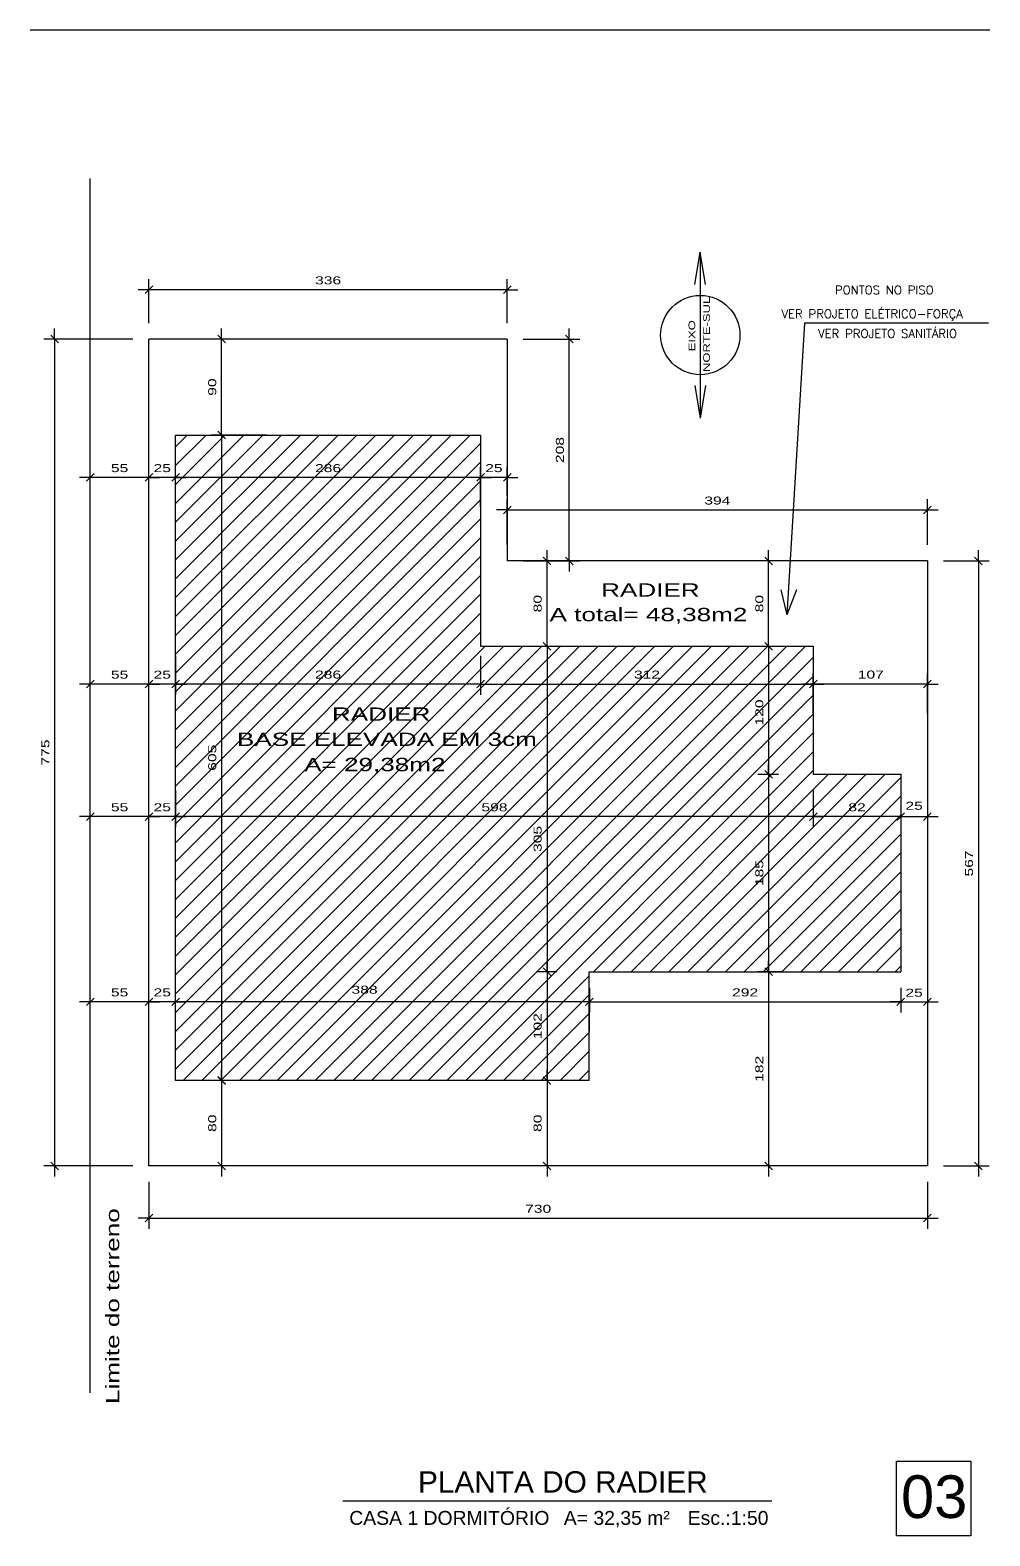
# Model space of a CAD drawing. Header units: millimetres. Extents: x 379 to 8329, y 269 to 4802.
# Drawn here: x 2608 to 3508, y 3391 to 4802 of the extents above; entities that cross this region are included whole.
import ezdxf

# ---------------------------------------------------------------- set-up
doc = ezdxf.new("R2010")
doc.units = ezdxf.units.MM
doc.header["$LTSCALE"] = 20
doc.header["$MEASUREMENT"] = 0
for name, color, linetype in [('1', 7, 'Continuous'), ('3', 1, 'Continuous'), ('Cotas', 7, 'Continuous'), ('Texto', 2, 'Continuous')]:
    doc.layers.add(name, color=color, linetype=linetype)
doc.styles.add('REGUA100', font='arial.ttf', dxfattribs={"width": 1.4})
doc.styles.add('ROMANS', font='romans.shx')
doc.styles.add('Textos Gd.', font='arial.ttf', dxfattribs={"height": 0.15})
doc.dimstyles.new('ISO-25', dxfattribs={"dimscale": 5, "dimtxt": 1.5, "dimasz": 0.01, "dimexe": 2, "dimexo": 3, "dimgap": 0.98, "dimtad": 1, "dimrnd": 0.5, "dimtxsty": 'REGUA100', "dimblk1": 'COTATR', "dimblk2": 'COTATR', "dimsah": 1, "dimcen": 4, "dimdle": 4, "dimclrd": 1, "dimclre": 1, "dimclrt": 2, "dimaunit": 1, "dimadec": 0, "dimazin": 0, "dimtfac": 1, "dimtofl": 0, "dimtmove": 2, "dimatfit": 3, "dimldrblk": 'COTATR', "dimfxl": 1, "dimarcsym": 0})

# ---------------------------------------------------------------- blocks, each defined once
blk = doc.blocks.new('COTATR')
at = {"color": 6}
blk.add_line((-71, -71), (71, 71), dxfattribs=at)
at = {"color": 0, "linetype": 'ByBlock'}
blk.add_line((0, 0), (200, 0), dxfattribs=at)
blk = doc.blocks.new('*D169')
at = {"layer": '1', "color": 1, "lineweight": -2, "transparency": 16777216}
for p, q in [((2829.5, 4512.9), (2777.6, 4512.9)), ((2787.6, 4423), (2787.6, 4512.9)), ((2829.5, 4422.9), (2777.6, 4422.9))]:
    blk.add_line(p, q, dxfattribs=at)
at = {"layer": 'DEFPOINTS', "color": 0, "transparency": 16777216}
for p in [(2787.6, 4512.9), (2844.5, 4512.9), (2844.5, 4422.9)]:
    blk.add_point(p, dxfattribs=at)
at = {"layer": '1', "color": 1, "lineweight": -2, "transparency": 16777216, "xscale": 0.05, "yscale": 0.05, "zscale": 0.05}
for p, rotation in [((2787.6, 4512.9), 90), ((2787.6, 4422.9), 270)]:
    blk.add_blockref('COTATR', p, dxfattribs=dict(at, rotation=rotation))
at = {"layer": '1', "color": 2, "transparency": 16777216, "insert": (2778.8, 4467.9), "char_height": 7.5, "attachment_point": 5, "rotation": 90, "style": 'REGUA100'}
blk.add_mtext('90', dxfattribs=at)
blk = doc.blocks.new('*D180')
at = {"layer": '1', "color": 1, "lineweight": -2, "transparency": 16777216}
for p, q in [((2829.5, 4422.9), (2777.6, 4422.9)), ((2787.6, 4422.9), (2787.6, 3818.2)), ((2829.5, 3818.1), (2777.6, 3818.1))]:
    blk.add_line(p, q, dxfattribs=at)
at = {"layer": 'DEFPOINTS', "color": 0, "transparency": 16777216}
for p in [(2844.5, 4422.9), (2787.6, 3818.1), (2844.5, 3818.1)]:
    blk.add_point(p, dxfattribs=at)
at = {"layer": '1', "color": 1, "lineweight": -2, "transparency": 16777216, "xscale": 0.05, "yscale": 0.05, "zscale": 0.05}
for p, rotation in [((2787.6, 4422.9), 90), ((2787.6, 3818.1), 270)]:
    blk.add_blockref('COTATR', p, dxfattribs=dict(at, rotation=rotation))
at = {"layer": '1', "color": 2, "transparency": 16777216, "insert": (2778.8, 4120.5), "char_height": 7.5, "attachment_point": 5, "rotation": 90, "style": 'REGUA100'}
blk.add_mtext('605', dxfattribs=at)
blk = doc.blocks.new('*D168')
at = {"layer": '1', "color": 1, "lineweight": -2, "transparency": 16777216}
for p, q in [((2829.5, 3817.9), (2777.6, 3817.9)), ((2787.6, 3817.9), (2787.6, 3738)), ((2829.5, 3737.9), (2777.6, 3737.9))]:
    blk.add_line(p, q, dxfattribs=at)
at = {"layer": 'DEFPOINTS', "color": 0, "transparency": 16777216}
for p in [(2844.5, 3817.9), (2787.6, 3737.9), (2844.5, 3737.9)]:
    blk.add_point(p, dxfattribs=at)
at = {"layer": '1', "color": 1, "lineweight": -2, "transparency": 16777216, "xscale": 0.05, "yscale": 0.05, "zscale": 0.05}
for p, rotation in [((2787.6, 3817.9), 90), ((2787.6, 3737.9), 270)]:
    blk.add_blockref('COTATR', p, dxfattribs=dict(at, rotation=rotation))
at = {"layer": '1', "color": 2, "transparency": 16777216, "insert": (2778.8, 3777.9), "char_height": 7.5, "attachment_point": 5, "rotation": 90, "style": 'REGUA100'}
blk.add_mtext('80', dxfattribs=at)
blk = doc.blocks.new('*D167')
at = {"layer": '1', "color": 1, "lineweight": -2, "transparency": 16777216}
for p, q in [((3309.6, 4304.9), (3290.5, 4304.9)), ((3300.5, 4225), (3300.5, 4304.9)), ((3309.6, 4224.9), (3290.5, 4224.9))]:
    blk.add_line(p, q, dxfattribs=at)
at = {"layer": 'DEFPOINTS', "color": 0, "transparency": 16777216}
for p in [(3300.5, 4304.9), (3324.6, 4304.9), (3324.6, 4224.9)]:
    blk.add_point(p, dxfattribs=at)
at = {"layer": '1', "color": 1, "lineweight": -2, "transparency": 16777216, "xscale": 0.05, "yscale": 0.05, "zscale": 0.05}
for p, rotation in [((3300.5, 4304.9), 90), ((3300.5, 4224.9), 270)]:
    blk.add_blockref('COTATR', p, dxfattribs=dict(at, rotation=rotation))
at = {"layer": '1', "color": 2, "transparency": 16777216, "insert": (3291.8, 4264.9), "char_height": 7.5, "attachment_point": 5, "rotation": 90, "style": 'REGUA100'}
blk.add_mtext('80', dxfattribs=at)
blk = doc.blocks.new('*D179')
at = {"layer": '1', "color": 1, "lineweight": -2, "transparency": 16777216}
for p, q in [((3309.6, 4224.9), (3290.5, 4224.9)), ((3300.5, 4224.9), (3300.5, 4105)), ((3309.6, 4104.9), (3290.5, 4104.9))]:
    blk.add_line(p, q, dxfattribs=at)
at = {"layer": 'DEFPOINTS', "color": 0, "transparency": 16777216}
for p in [(3324.6, 4224.9), (3300.5, 4104.9), (3324.6, 4104.9)]:
    blk.add_point(p, dxfattribs=at)
at = {"layer": '1', "color": 1, "lineweight": -2, "transparency": 16777216, "xscale": 0.05, "yscale": 0.05, "zscale": 0.05}
for p, rotation in [((3300.5, 4224.9), 90), ((3300.5, 4104.9), 270)]:
    blk.add_blockref('COTATR', p, dxfattribs=dict(at, rotation=rotation))
at = {"layer": '1', "color": 2, "transparency": 16777216, "insert": (3291.8, 4162.9), "char_height": 7.5, "attachment_point": 5, "rotation": 90, "style": 'REGUA100'}
blk.add_mtext('120', dxfattribs=at)
blk = doc.blocks.new('*D178')
at = {"layer": '1', "color": 1, "lineweight": -2, "transparency": 16777216}
for p, q in [((3309.6, 4104.9), (3290.5, 4104.9)), ((3300.5, 4104.9), (3300.5, 3920)), ((3309.6, 3919.9), (3290.5, 3919.9))]:
    blk.add_line(p, q, dxfattribs=at)
at = {"layer": 'DEFPOINTS', "color": 0, "transparency": 16777216}
for p in [(3324.6, 4104.9), (3300.5, 3919.9), (3324.6, 3919.9)]:
    blk.add_point(p, dxfattribs=at)
at = {"layer": '1', "color": 1, "lineweight": -2, "transparency": 16777216, "xscale": 0.05, "yscale": 0.05, "zscale": 0.05}
for p, rotation in [((3300.5, 4104.9), 90), ((3300.5, 3919.9), 270)]:
    blk.add_blockref('COTATR', p, dxfattribs=dict(at, rotation=rotation))
at = {"layer": '1', "color": 2, "transparency": 16777216, "insert": (3291.8, 4012.4), "char_height": 7.5, "attachment_point": 5, "rotation": 90, "style": 'REGUA100'}
blk.add_mtext('185', dxfattribs=at)
blk = doc.blocks.new('*D166')
at = {"layer": '1', "color": 1, "lineweight": -2, "transparency": 16777216}
for p, q in [((3312.5, 3919.9), (3290.5, 3919.9)), ((3300.5, 3919.9), (3300.5, 3738)), ((3312.5, 3737.9), (3290.5, 3737.9))]:
    blk.add_line(p, q, dxfattribs=at)
at = {"layer": 'DEFPOINTS', "color": 0, "transparency": 16777216}
for p in [(3327.5, 3919.9), (3300.5, 3737.9), (3327.5, 3737.9)]:
    blk.add_point(p, dxfattribs=at)
at = {"layer": '1', "color": 1, "lineweight": -2, "transparency": 16777216, "xscale": 0.05, "yscale": 0.05, "zscale": 0.05}
for p, rotation in [((3300.5, 3919.9), 90), ((3300.5, 3737.9), 270)]:
    blk.add_blockref('COTATR', p, dxfattribs=dict(at, rotation=rotation))
at = {"layer": '1', "color": 2, "transparency": 16777216, "insert": (3291.8, 3828.9), "char_height": 7.5, "attachment_point": 5, "rotation": 90, "style": 'REGUA100'}
blk.add_mtext('182', dxfattribs=at)
blk = doc.blocks.new('*D165')
at = {"layer": '1', "color": 1, "lineweight": -2, "transparency": 16777216}
for p, q in [((2719.4, 4048.4), (2719.4, 4075.3)), ((2744.3, 4065.3), (2719.4, 4065.3)), ((2744.4, 4048.4), (2744.4, 4075.3))]:
    blk.add_line(p, q, dxfattribs=at)
at = {"layer": 'DEFPOINTS', "color": 0, "transparency": 16777216}
for p in [(2719.4, 4065.3), (2719.4, 4033.4), (2744.4, 4033.4)]:
    blk.add_point(p, dxfattribs=at)
at = {"layer": '1', "color": 1, "lineweight": -2, "transparency": 16777216, "xscale": 0.05, "yscale": 0.05, "zscale": 0.05, "rotation": 180}
blk.add_blockref('COTATR', (2719.4, 4065.3), dxfattribs=at)
at = {"layer": '1', "color": 1, "lineweight": -2, "transparency": 16777216, "xscale": 0.05, "yscale": 0.05, "zscale": 0.05}
blk.add_blockref('COTATR', (2744.4, 4065.3), dxfattribs=at)
at = {"layer": '1', "color": 2, "transparency": 16777216, "insert": (2731.9, 4074), "char_height": 7.5, "attachment_point": 5, "style": 'REGUA100'}
blk.add_mtext('25', dxfattribs=at)
blk = doc.blocks.new('*D164')
at = {"layer": '1', "color": 1, "lineweight": -2, "transparency": 16777216}
for p, q in [((2664.4, 4063.4), (2664.4, 4075.3)), ((2719.3, 4065.3), (2664.4, 4065.3)), ((2719.4, 4063.4), (2719.4, 4075.3))]:
    blk.add_line(p, q, dxfattribs=at)
at = {"layer": 'DEFPOINTS', "color": 0, "transparency": 16777216}
for p in [(2664.4, 4065.3), (2664.4, 4048.4), (2719.4, 4048.4)]:
    blk.add_point(p, dxfattribs=at)
at = {"layer": '1', "color": 1, "lineweight": -2, "transparency": 16777216, "xscale": 0.05, "yscale": 0.05, "zscale": 0.05, "rotation": 180}
blk.add_blockref('COTATR', (2664.4, 4065.3), dxfattribs=at)
at = {"layer": '1', "color": 1, "lineweight": -2, "transparency": 16777216, "xscale": 0.05, "yscale": 0.05, "zscale": 0.05}
blk.add_blockref('COTATR', (2719.4, 4065.3), dxfattribs=at)
at = {"layer": '1', "color": 2, "transparency": 16777216, "insert": (2691.9, 4074), "char_height": 7.5, "attachment_point": 5, "style": 'REGUA100'}
blk.add_mtext('55', dxfattribs=at)
blk = doc.blocks.new('*D163')
at = {"layer": '1', "color": 1, "lineweight": -2, "transparency": 16777216}
for p, q in [((2719.4, 3722.9), (2719.4, 3679)), ((3449.4, 3722.9), (3449.4, 3679)), ((2719.4, 3689), (3449.3, 3689))]:
    blk.add_line(p, q, dxfattribs=at)
at = {"layer": 'DEFPOINTS', "color": 0, "transparency": 16777216}
for p in [(2719.4, 3737.9), (3449.4, 3737.9), (3449.4, 3689)]:
    blk.add_point(p, dxfattribs=at)
at = {"layer": '1', "color": 1, "lineweight": -2, "transparency": 16777216, "xscale": 0.05, "yscale": 0.05, "zscale": 0.05, "rotation": 180}
blk.add_blockref('COTATR', (2719.4, 3689), dxfattribs=at)
at = {"layer": '1', "color": 1, "lineweight": -2, "transparency": 16777216, "xscale": 0.05, "yscale": 0.05, "zscale": 0.05}
blk.add_blockref('COTATR', (3449.4, 3689), dxfattribs=at)
at = {"layer": '1', "color": 2, "transparency": 16777216, "insert": (3084.4, 3697.7), "char_height": 7.5, "attachment_point": 5, "style": 'REGUA100'}
blk.add_mtext('730', dxfattribs=at)
blk = doc.blocks.new('*D162')
at = {"layer": '1', "color": 1, "lineweight": -2, "transparency": 16777216}
for p, q in [((3464.4, 4304.9), (3507.2, 4304.9)), ((3497.2, 4304.9), (3497.2, 3738)), ((3464.4, 3737.9), (3507.2, 3737.9))]:
    blk.add_line(p, q, dxfattribs=at)
at = {"layer": 'DEFPOINTS', "color": 0, "transparency": 16777216}
for p in [(3449.4, 4304.9), (3449.4, 3737.9), (3497.2, 3737.9)]:
    blk.add_point(p, dxfattribs=at)
at = {"layer": '1', "color": 1, "lineweight": -2, "transparency": 16777216, "xscale": 0.05, "yscale": 0.05, "zscale": 0.05}
for p, rotation in [((3497.2, 4304.9), 90), ((3497.2, 3737.9), 270)]:
    blk.add_blockref('COTATR', p, dxfattribs=dict(at, rotation=rotation))
at = {"layer": '1', "color": 2, "transparency": 16777216, "insert": (3488.4, 4021.4), "char_height": 7.5, "attachment_point": 5, "rotation": 90, "style": 'REGUA100'}
blk.add_mtext('567', dxfattribs=at)
blk = doc.blocks.new('*D161')
at = {"layer": '1', "color": 1, "lineweight": -2, "transparency": 16777216}
for p, q in [((3055.4, 4319.9), (3055.4, 4362.8)), ((3449.4, 4319.9), (3449.4, 4362.8)), ((3055.4, 4352.8), (3449.3, 4352.8))]:
    blk.add_line(p, q, dxfattribs=at)
at = {"layer": 'DEFPOINTS', "color": 0, "transparency": 16777216}
for p in [(3449.4, 4352.8), (3055.4, 4304.9), (3449.4, 4304.9)]:
    blk.add_point(p, dxfattribs=at)
at = {"layer": '1', "color": 1, "lineweight": -2, "transparency": 16777216, "xscale": 0.05, "yscale": 0.05, "zscale": 0.05, "rotation": 180}
blk.add_blockref('COTATR', (3055.4, 4352.8), dxfattribs=at)
at = {"layer": '1', "color": 1, "lineweight": -2, "transparency": 16777216, "xscale": 0.05, "yscale": 0.05, "zscale": 0.05}
blk.add_blockref('COTATR', (3449.4, 4352.8), dxfattribs=at)
at = {"layer": '1', "color": 2, "transparency": 16777216, "insert": (3252.4, 4361.5), "char_height": 7.5, "attachment_point": 5, "style": 'REGUA100'}
blk.add_mtext('394', dxfattribs=at)
blk = doc.blocks.new('*D160')
at = {"layer": '1', "color": 1, "lineweight": -2, "transparency": 16777216}
for p, q in [((3070.4, 4512.9), (3123.6, 4512.9)), ((3113.6, 4305), (3113.6, 4512.9)), ((3070.4, 4304.9), (3123.6, 4304.9))]:
    blk.add_line(p, q, dxfattribs=at)
at = {"layer": 'DEFPOINTS', "color": 0, "transparency": 16777216}
for p in [(3055.4, 4512.9), (3113.6, 4512.9), (3055.4, 4304.9)]:
    blk.add_point(p, dxfattribs=at)
at = {"layer": '1', "color": 1, "lineweight": -2, "transparency": 16777216, "xscale": 0.05, "yscale": 0.05, "zscale": 0.05}
for p, rotation in [((3113.6, 4512.9), 90), ((3113.6, 4304.9), 270)]:
    blk.add_blockref('COTATR', p, dxfattribs=dict(at, rotation=rotation))
at = {"layer": '1', "color": 2, "transparency": 16777216, "insert": (3104.8, 4408.9), "char_height": 7.5, "attachment_point": 5, "rotation": 90, "style": 'REGUA100'}
blk.add_mtext('208', dxfattribs=at)
blk = doc.blocks.new('*D159')
at = {"layer": '1', "color": 1, "lineweight": -2, "transparency": 16777216}
for p, q in [((2719.4, 4527.9), (2719.4, 4569.2)), ((3055.3, 4559.2), (2719.4, 4559.2)), ((3055.4, 4527.9), (3055.4, 4569.2))]:
    blk.add_line(p, q, dxfattribs=at)
at = {"layer": 'DEFPOINTS', "color": 0, "transparency": 16777216}
for p in [(2719.4, 4559.2), (2719.4, 4512.9), (3055.4, 4512.9)]:
    blk.add_point(p, dxfattribs=at)
at = {"layer": '1', "color": 1, "lineweight": -2, "transparency": 16777216, "xscale": 0.05, "yscale": 0.05, "zscale": 0.05, "rotation": 180}
blk.add_blockref('COTATR', (2719.4, 4559.2), dxfattribs=at)
at = {"layer": '1', "color": 1, "lineweight": -2, "transparency": 16777216, "xscale": 0.05, "yscale": 0.05, "zscale": 0.05}
blk.add_blockref('COTATR', (3055.4, 4559.2), dxfattribs=at)
at = {"layer": '1', "color": 2, "transparency": 16777216, "insert": (2887.4, 4567.9), "char_height": 7.5, "attachment_point": 5, "style": 'REGUA100'}
blk.add_mtext('336', dxfattribs=at)
blk = doc.blocks.new('*D158')
at = {"layer": '1', "color": 1, "lineweight": -2, "transparency": 16777216}
for p, q in [((2704.4, 4512.9), (2621, 4512.9)), ((2631, 4512.9), (2631, 3738)), ((2704.4, 3737.9), (2621, 3737.9))]:
    blk.add_line(p, q, dxfattribs=at)
at = {"layer": 'DEFPOINTS', "color": 0, "transparency": 16777216}
for p in [(2719.4, 4512.9), (2631, 3737.9), (2719.4, 3737.9)]:
    blk.add_point(p, dxfattribs=at)
at = {"layer": '1', "color": 1, "lineweight": -2, "transparency": 16777216, "xscale": 0.05, "yscale": 0.05, "zscale": 0.05}
for p, rotation in [((2631, 4512.9), 90), ((2631, 3737.9), 270)]:
    blk.add_blockref('COTATR', p, dxfattribs=dict(at, rotation=rotation))
at = {"layer": '1', "color": 2, "transparency": 16777216, "insert": (2622.3, 4125.4), "char_height": 7.5, "attachment_point": 5, "rotation": 90, "style": 'REGUA100'}
blk.add_mtext('775', dxfattribs=at)
blk = doc.blocks.new('*D157')
at = {"layer": '1', "color": 1, "lineweight": -2, "transparency": 16777216}
for p, q in [((2664.4, 4381.3), (2664.4, 4393.2)), ((2719.4, 4381.3), (2719.4, 4393.2)), ((2719.3, 4383.2), (2664.4, 4383.2))]:
    blk.add_line(p, q, dxfattribs=at)
at = {"layer": 'DEFPOINTS', "color": 0, "transparency": 16777216}
for p in [(2664.4, 4383.2), (2664.4, 4366.3), (2719.4, 4366.3)]:
    blk.add_point(p, dxfattribs=at)
at = {"layer": '1', "color": 1, "lineweight": -2, "transparency": 16777216, "xscale": 0.05, "yscale": 0.05, "zscale": 0.05, "rotation": 180}
blk.add_blockref('COTATR', (2664.4, 4383.2), dxfattribs=at)
at = {"layer": '1', "color": 1, "lineweight": -2, "transparency": 16777216, "xscale": 0.05, "yscale": 0.05, "zscale": 0.05}
blk.add_blockref('COTATR', (2719.4, 4383.2), dxfattribs=at)
at = {"layer": '1', "color": 2, "transparency": 16777216, "insert": (2691.9, 4391.9), "char_height": 7.5, "attachment_point": 5, "style": 'REGUA100'}
blk.add_mtext('55', dxfattribs=at)
blk = doc.blocks.new('*D156')
at = {"layer": '1', "color": 1, "lineweight": -2, "transparency": 16777216}
for p, q in [((2719.4, 4366.3), (2719.4, 4393.2)), ((2744.4, 4366.3), (2744.4, 4393.2)), ((2744.3, 4383.2), (2719.4, 4383.2))]:
    blk.add_line(p, q, dxfattribs=at)
at = {"layer": 'DEFPOINTS', "color": 0, "transparency": 16777216}
for p in [(2719.4, 4383.2), (2719.4, 4351.3), (2744.4, 4351.3)]:
    blk.add_point(p, dxfattribs=at)
at = {"layer": '1', "color": 1, "lineweight": -2, "transparency": 16777216, "xscale": 0.05, "yscale": 0.05, "zscale": 0.05, "rotation": 180}
blk.add_blockref('COTATR', (2719.4, 4383.2), dxfattribs=at)
at = {"layer": '1', "color": 1, "lineweight": -2, "transparency": 16777216, "xscale": 0.05, "yscale": 0.05, "zscale": 0.05}
blk.add_blockref('COTATR', (2744.4, 4383.2), dxfattribs=at)
at = {"layer": '1', "color": 2, "transparency": 16777216, "insert": (2731.9, 4391.9), "char_height": 7.5, "attachment_point": 5, "style": 'REGUA100'}
blk.add_mtext('25', dxfattribs=at)
blk = doc.blocks.new('*D177')
at = {"layer": '1', "color": 1, "lineweight": -2, "transparency": 16777216}
for p, q in [((2744.4, 4355.7), (2744.4, 4393.2)), ((3030.4, 4355.7), (3030.4, 4393.2)), ((3030.3, 4383.2), (2744.4, 4383.2))]:
    blk.add_line(p, q, dxfattribs=at)
at = {"layer": 'DEFPOINTS', "color": 0, "transparency": 16777216}
for p in [(2744.4, 4383.2), (2744.4, 4340.7), (3030.4, 4340.7)]:
    blk.add_point(p, dxfattribs=at)
at = {"layer": '1', "color": 1, "lineweight": -2, "transparency": 16777216, "xscale": 0.05, "yscale": 0.05, "zscale": 0.05}
for p, rotation in [((2744.4, 4383.2), 179.9999999999993), ((3030.4, 4383.2), 359.9999999999993)]:
    blk.add_blockref('COTATR', p, dxfattribs=dict(at, rotation=rotation))
at = {"layer": '1', "color": 2, "transparency": 16777216, "insert": (2887.4, 4391.9), "char_height": 7.5, "attachment_point": 5, "style": 'REGUA100'}
blk.add_mtext('286', dxfattribs=at)
blk = doc.blocks.new('*D155')
at = {"layer": '1', "color": 1, "lineweight": -2, "transparency": 16777216}
for p, q in [((3030.4, 4366.3), (3030.4, 4393.2)), ((3055.4, 4366.3), (3055.4, 4393.2)), ((3055.3, 4383.2), (3030.4, 4383.2))]:
    blk.add_line(p, q, dxfattribs=at)
at = {"layer": 'DEFPOINTS', "color": 0, "transparency": 16777216}
for p in [(3030.4, 4383.2), (3030.4, 4351.3), (3055.4, 4351.3)]:
    blk.add_point(p, dxfattribs=at)
at = {"layer": '1', "color": 1, "lineweight": -2, "transparency": 16777216, "xscale": 0.05, "yscale": 0.05, "zscale": 0.05, "rotation": 180}
blk.add_blockref('COTATR', (3030.4, 4383.2), dxfattribs=at)
at = {"layer": '1', "color": 1, "lineweight": -2, "transparency": 16777216, "xscale": 0.05, "yscale": 0.05, "zscale": 0.05}
blk.add_blockref('COTATR', (3055.4, 4383.2), dxfattribs=at)
at = {"layer": '1', "color": 2, "transparency": 16777216, "insert": (3042.9, 4391.9), "char_height": 7.5, "attachment_point": 5, "style": 'REGUA100'}
blk.add_mtext('25', dxfattribs=at)
blk = doc.blocks.new('*D176')
at = {"layer": '1', "color": 1, "lineweight": -2, "transparency": 16777216}
for p, q in [((3101.8, 3919.9), (3082.7, 3919.9)), ((3092.7, 3919.9), (3092.7, 3818)), ((3101.8, 3817.9), (3082.7, 3817.9))]:
    blk.add_line(p, q, dxfattribs=at)
at = {"layer": 'DEFPOINTS', "color": 0, "transparency": 16777216}
for p in [(3116.8, 3919.9), (3092.7, 3817.9), (3116.8, 3817.9)]:
    blk.add_point(p, dxfattribs=at)
at = {"layer": '1', "color": 1, "lineweight": -2, "transparency": 16777216, "xscale": 0.05, "yscale": 0.05, "zscale": 0.05}
for p, rotation in [((3092.7, 3919.9), 90), ((3092.7, 3817.9), 270)]:
    blk.add_blockref('COTATR', p, dxfattribs=dict(at, rotation=rotation))
at = {"layer": '1', "color": 2, "transparency": 16777216, "insert": (3083.9, 3868.9), "char_height": 7.5, "attachment_point": 5, "rotation": 90, "style": 'REGUA100'}
blk.add_mtext('102', dxfattribs=at)
blk = doc.blocks.new('*D175')
at = {"layer": '1', "color": 1, "lineweight": -2, "transparency": 16777216}
for p, q in [((3101.8, 4224.9), (3082.7, 4224.9)), ((3092.7, 4224.9), (3092.7, 3920)), ((3101.8, 3919.9), (3082.7, 3919.9))]:
    blk.add_line(p, q, dxfattribs=at)
at = {"layer": 'DEFPOINTS', "color": 0, "transparency": 16777216}
for p in [(3116.8, 4224.9), (3092.7, 3919.9), (3116.8, 3919.9)]:
    blk.add_point(p, dxfattribs=at)
at = {"layer": '1', "color": 1, "lineweight": -2, "transparency": 16777216, "xscale": 0.05, "yscale": 0.05, "zscale": 0.05}
for p, rotation in [((3092.7, 4224.9), 90), ((3092.7, 3919.9), 270)]:
    blk.add_blockref('COTATR', p, dxfattribs=dict(at, rotation=rotation))
at = {"layer": '1', "color": 2, "transparency": 16777216, "insert": (3083.9, 4044.4), "char_height": 7.5, "attachment_point": 5, "rotation": 90, "style": 'REGUA100'}
blk.add_mtext('305', dxfattribs=at)
blk = doc.blocks.new('*D154')
at = {"layer": '1', "color": 1, "lineweight": -2, "transparency": 16777216}
for p, q in [((3101.8, 4304.9), (3082.7, 4304.9)), ((3092.7, 4225), (3092.7, 4304.9)), ((3101.8, 4224.9), (3082.7, 4224.9))]:
    blk.add_line(p, q, dxfattribs=at)
at = {"layer": 'DEFPOINTS', "color": 0, "transparency": 16777216}
for p in [(3092.7, 4304.9), (3116.8, 4304.9), (3116.8, 4224.9)]:
    blk.add_point(p, dxfattribs=at)
at = {"layer": '1', "color": 1, "lineweight": -2, "transparency": 16777216, "xscale": 0.05, "yscale": 0.05, "zscale": 0.05}
for p, rotation in [((3092.7, 4304.9), 90), ((3092.7, 4224.9), 270)]:
    blk.add_blockref('COTATR', p, dxfattribs=dict(at, rotation=rotation))
at = {"layer": '1', "color": 2, "transparency": 16777216, "insert": (3083.9, 4264.9), "char_height": 7.5, "attachment_point": 5, "rotation": 90, "style": 'REGUA100'}
blk.add_mtext('80', dxfattribs=at)
blk = doc.blocks.new('*D153')
at = {"layer": '1', "color": 1, "lineweight": -2, "transparency": 16777216}
for p, q in [((3104.6, 3817.9), (3082.7, 3817.9)), ((3092.7, 3817.9), (3092.7, 3738)), ((3104.6, 3737.9), (3082.7, 3737.9))]:
    blk.add_line(p, q, dxfattribs=at)
at = {"layer": 'DEFPOINTS', "color": 0, "transparency": 16777216}
for p in [(3119.6, 3817.9), (3092.7, 3737.9), (3119.6, 3737.9)]:
    blk.add_point(p, dxfattribs=at)
at = {"layer": '1', "color": 1, "lineweight": -2, "transparency": 16777216, "xscale": 0.05, "yscale": 0.05, "zscale": 0.05}
for p, rotation in [((3092.7, 3817.9), 90), ((3092.7, 3737.9), 270)]:
    blk.add_blockref('COTATR', p, dxfattribs=dict(at, rotation=rotation))
at = {"layer": '1', "color": 2, "transparency": 16777216, "insert": (3083.9, 3777.9), "char_height": 7.5, "attachment_point": 5, "rotation": 90, "style": 'REGUA100'}
blk.add_mtext('80', dxfattribs=at)
blk = doc.blocks.new('*D152')
at = {"layer": '1', "color": 1, "lineweight": -2, "transparency": 16777216}
for p, q in [((3342.4, 4162.2), (3342.4, 4199.6)), ((3449.4, 4162.2), (3449.4, 4199.6)), ((3449.3, 4189.6), (3342.4, 4189.6))]:
    blk.add_line(p, q, dxfattribs=at)
at = {"layer": 'DEFPOINTS', "color": 0, "transparency": 16777216}
for p in [(3342.4, 4189.6), (3342.4, 4147.2), (3449.4, 4147.2)]:
    blk.add_point(p, dxfattribs=at)
at = {"layer": '1', "color": 1, "lineweight": -2, "transparency": 16777216, "xscale": 0.05, "yscale": 0.05, "zscale": 0.05}
for p, rotation in [((3342.4, 4189.6), 179.9999999999937), ((3449.4, 4189.6), 359.9999999999937)]:
    blk.add_blockref('COTATR', p, dxfattribs=dict(at, rotation=rotation))
at = {"layer": '1', "color": 2, "transparency": 16777216, "insert": (3396.3, 4198.4), "char_height": 7.5, "attachment_point": 5, "style": 'REGUA100'}
blk.add_mtext('107', dxfattribs=at)
blk = doc.blocks.new('*D151')
at = {"layer": '1', "color": 1, "lineweight": -2, "transparency": 16777216}
for p, q in [((2664.4, 4187.8), (2664.4, 4199.6)), ((2719.4, 4187.8), (2719.4, 4199.6)), ((2719.3, 4189.6), (2664.4, 4189.6))]:
    blk.add_line(p, q, dxfattribs=at)
at = {"layer": 'DEFPOINTS', "color": 0, "transparency": 16777216}
for p in [(2664.4, 4189.6), (2664.4, 4172.8), (2719.4, 4172.8)]:
    blk.add_point(p, dxfattribs=at)
at = {"layer": '1', "color": 1, "lineweight": -2, "transparency": 16777216, "xscale": 0.05, "yscale": 0.05, "zscale": 0.05, "rotation": 180}
blk.add_blockref('COTATR', (2664.4, 4189.6), dxfattribs=at)
at = {"layer": '1', "color": 1, "lineweight": -2, "transparency": 16777216, "xscale": 0.05, "yscale": 0.05, "zscale": 0.05}
blk.add_blockref('COTATR', (2719.4, 4189.6), dxfattribs=at)
at = {"layer": '1', "color": 2, "transparency": 16777216, "insert": (2691.9, 4198.3), "char_height": 7.5, "attachment_point": 5, "style": 'REGUA100'}
blk.add_mtext('55', dxfattribs=at)
blk = doc.blocks.new('*D150')
at = {"layer": '1', "color": 1, "lineweight": -2, "transparency": 16777216}
for p, q in [((2719.4, 4172.8), (2719.4, 4199.6)), ((2744.4, 4172.8), (2744.4, 4199.6)), ((2744.3, 4189.6), (2719.4, 4189.6))]:
    blk.add_line(p, q, dxfattribs=at)
at = {"layer": 'DEFPOINTS', "color": 0, "transparency": 16777216}
for p in [(2719.4, 4189.6), (2719.4, 4157.8), (2744.4, 4157.8)]:
    blk.add_point(p, dxfattribs=at)
at = {"layer": '1', "color": 1, "lineweight": -2, "transparency": 16777216, "xscale": 0.05, "yscale": 0.05, "zscale": 0.05, "rotation": 180}
blk.add_blockref('COTATR', (2719.4, 4189.6), dxfattribs=at)
at = {"layer": '1', "color": 1, "lineweight": -2, "transparency": 16777216, "xscale": 0.05, "yscale": 0.05, "zscale": 0.05}
blk.add_blockref('COTATR', (2744.4, 4189.6), dxfattribs=at)
at = {"layer": '1', "color": 2, "transparency": 16777216, "insert": (2731.9, 4198.3), "char_height": 7.5, "attachment_point": 5, "style": 'REGUA100'}
blk.add_mtext('25', dxfattribs=at)
blk = doc.blocks.new('*D149')
at = {"layer": '1', "color": 1, "lineweight": -2, "transparency": 16777216}
for p, q in [((2664.4, 3889.9), (2664.4, 3901.7)), ((2719.4, 3889.9), (2719.4, 3901.7)), ((2719.3, 3891.7), (2664.4, 3891.7))]:
    blk.add_line(p, q, dxfattribs=at)
at = {"layer": 'DEFPOINTS', "color": 0, "transparency": 16777216}
for p in [(2664.4, 3891.7), (2664.4, 3874.9), (2719.4, 3874.9)]:
    blk.add_point(p, dxfattribs=at)
at = {"layer": '1', "color": 1, "lineweight": -2, "transparency": 16777216, "xscale": 0.05, "yscale": 0.05, "zscale": 0.05, "rotation": 180}
blk.add_blockref('COTATR', (2664.4, 3891.7), dxfattribs=at)
at = {"layer": '1', "color": 1, "lineweight": -2, "transparency": 16777216, "xscale": 0.05, "yscale": 0.05, "zscale": 0.05}
blk.add_blockref('COTATR', (2719.4, 3891.7), dxfattribs=at)
at = {"layer": '1', "color": 2, "transparency": 16777216, "insert": (2691.9, 3900.5), "char_height": 7.5, "attachment_point": 5, "style": 'REGUA100'}
blk.add_mtext('55', dxfattribs=at)
blk = doc.blocks.new('*D148')
at = {"layer": '1', "color": 1, "lineweight": -2, "transparency": 16777216}
for p, q in [((2719.4, 3874.9), (2719.4, 3901.7)), ((2744.4, 3874.9), (2744.4, 3901.7)), ((2744.3, 3891.7), (2719.4, 3891.7))]:
    blk.add_line(p, q, dxfattribs=at)
at = {"layer": 'DEFPOINTS', "color": 0, "transparency": 16777216}
for p in [(2719.4, 3891.7), (2719.4, 3859.9), (2744.4, 3859.9)]:
    blk.add_point(p, dxfattribs=at)
at = {"layer": '1', "color": 1, "lineweight": -2, "transparency": 16777216, "xscale": 0.05, "yscale": 0.05, "zscale": 0.05, "rotation": 180}
blk.add_blockref('COTATR', (2719.4, 3891.7), dxfattribs=at)
at = {"layer": '1', "color": 1, "lineweight": -2, "transparency": 16777216, "xscale": 0.05, "yscale": 0.05, "zscale": 0.05}
blk.add_blockref('COTATR', (2744.4, 3891.7), dxfattribs=at)
at = {"layer": '1', "color": 2, "transparency": 16777216, "insert": (2731.9, 3900.5), "char_height": 7.5, "attachment_point": 5, "style": 'REGUA100'}
blk.add_mtext('25', dxfattribs=at)
blk = doc.blocks.new('*D174')
at = {"layer": '1', "color": 1, "lineweight": -2, "transparency": 16777216}
for p, q in [((2744.4, 3864.3), (2744.4, 3901.7)), ((3132.4, 3864.3), (3132.4, 3901.7)), ((3132.3, 3891.7), (2744.4, 3891.7))]:
    blk.add_line(p, q, dxfattribs=at)
at = {"layer": 'DEFPOINTS', "color": 0, "transparency": 16777216}
for p in [(2744.4, 3891.7), (2744.4, 3849.3), (3132.4, 3849.3)]:
    blk.add_point(p, dxfattribs=at)
at = {"layer": '1', "color": 1, "lineweight": -2, "transparency": 16777216, "xscale": 0.05, "yscale": 0.05, "zscale": 0.05, "rotation": 180}
blk.add_blockref('COTATR', (2744.4, 3891.7), dxfattribs=at)
at = {"layer": '1', "color": 1, "lineweight": -2, "transparency": 16777216, "xscale": 0.05, "yscale": 0.05, "zscale": 0.05}
blk.add_blockref('COTATR', (3132.4, 3891.7), dxfattribs=at)
at = {"layer": '1', "color": 2, "transparency": 16777216, "insert": (2921.6, 3903), "char_height": 7.5, "attachment_point": 5, "style": 'REGUA100'}
blk.add_mtext('388', dxfattribs=at)
blk = doc.blocks.new('*D147')
at = {"layer": '1', "color": 1, "lineweight": -2, "transparency": 16777216}
for p, q in [((3132.4, 3904.9), (3132.4, 3881.7)), ((3424.4, 3904.9), (3424.4, 3881.7)), ((3132.4, 3891.7), (3424.3, 3891.7))]:
    blk.add_line(p, q, dxfattribs=at)
at = {"layer": 'DEFPOINTS', "color": 0, "transparency": 16777216}
for p in [(3132.4, 3919.9), (3424.4, 3919.9), (3424.4, 3891.7)]:
    blk.add_point(p, dxfattribs=at)
at = {"layer": '1', "color": 1, "lineweight": -2, "transparency": 16777216, "xscale": 0.05, "yscale": 0.05, "zscale": 0.05, "rotation": 180}
blk.add_blockref('COTATR', (3132.4, 3891.7), dxfattribs=at)
at = {"layer": '1', "color": 1, "lineweight": -2, "transparency": 16777216, "xscale": 0.05, "yscale": 0.05, "zscale": 0.05}
blk.add_blockref('COTATR', (3424.4, 3891.7), dxfattribs=at)
at = {"layer": '1', "color": 2, "transparency": 16777216, "insert": (3278.4, 3900.5), "char_height": 7.5, "attachment_point": 5, "style": 'REGUA100'}
blk.add_mtext('292', dxfattribs=at)
blk = doc.blocks.new('*D146')
at = {"layer": '1', "color": 1, "lineweight": -2, "transparency": 16777216}
for p, q in [((3424.4, 3904.9), (3424.4, 3881.7)), ((3449.4, 3904.9), (3449.4, 3881.7)), ((3424.4, 3891.7), (3449.3, 3891.7))]:
    blk.add_line(p, q, dxfattribs=at)
at = {"layer": 'DEFPOINTS', "color": 0, "transparency": 16777216}
for p in [(3424.4, 3919.9), (3449.4, 3919.9), (3449.4, 3891.7)]:
    blk.add_point(p, dxfattribs=at)
at = {"layer": '1', "color": 1, "lineweight": -2, "transparency": 16777216, "xscale": 0.05, "yscale": 0.05, "zscale": 0.05, "rotation": 180}
blk.add_blockref('COTATR', (3424.4, 3891.7), dxfattribs=at)
at = {"layer": '1', "color": 1, "lineweight": -2, "transparency": 16777216, "xscale": 0.05, "yscale": 0.05, "zscale": 0.05}
blk.add_blockref('COTATR', (3449.4, 3891.7), dxfattribs=at)
at = {"layer": '1', "color": 2, "transparency": 16777216, "insert": (3436.9, 3900.2), "char_height": 7.5, "attachment_point": 5, "style": 'REGUA100'}
blk.add_mtext('25', dxfattribs=at)
blk = doc.blocks.new('*D173')
at = {"layer": '1', "color": 1, "lineweight": -2, "transparency": 16777216}
for p, q in [((2744.4, 4216.1), (2744.4, 4179.6)), ((3030.4, 4216.1), (3030.4, 4179.6)), ((3030.3, 4189.6), (2744.4, 4189.6))]:
    blk.add_line(p, q, dxfattribs=at)
at = {"layer": 'DEFPOINTS', "color": 0, "transparency": 16777216}
for p in [(2744.4, 4231.1), (3030.4, 4231.1), (2744.4, 4189.6)]:
    blk.add_point(p, dxfattribs=at)
at = {"layer": '1', "color": 1, "lineweight": -2, "transparency": 16777216, "xscale": 0.05, "yscale": 0.05, "zscale": 0.05, "rotation": 180.0000000000004}
blk.add_blockref('COTATR', (2744.4, 4189.6), dxfattribs=at)
at = {"layer": '1', "color": 1, "lineweight": -2, "transparency": 16777216, "xscale": 0.05, "yscale": 0.05, "zscale": 0.05}
blk.add_blockref('COTATR', (3030.4, 4189.6), dxfattribs=at)
at = {"layer": '1', "color": 2, "transparency": 16777216, "insert": (2887.4, 4198.4), "char_height": 7.5, "attachment_point": 5, "style": 'REGUA100'}
blk.add_mtext('286', dxfattribs=at)
blk = doc.blocks.new('*D172')
at = {"layer": '1', "color": 1, "lineweight": -2, "transparency": 16777216}
for p, q in [((3030.4, 4216.1), (3030.4, 4179.6)), ((3342.4, 4216.1), (3342.4, 4179.6)), ((3030.4, 4189.6), (3342.3, 4189.6))]:
    blk.add_line(p, q, dxfattribs=at)
at = {"layer": 'DEFPOINTS', "color": 0, "transparency": 16777216}
for p in [(3030.4, 4231.1), (3342.4, 4231.1), (3342.4, 4189.6)]:
    blk.add_point(p, dxfattribs=at)
at = {"layer": '1', "color": 1, "lineweight": -2, "transparency": 16777216, "xscale": 0.05, "yscale": 0.05, "zscale": 0.05, "rotation": 180}
blk.add_blockref('COTATR', (3030.4, 4189.6), dxfattribs=at)
at = {"layer": '1', "color": 1, "lineweight": -2, "transparency": 16777216, "xscale": 0.05, "yscale": 0.05, "zscale": 0.05}
blk.add_blockref('COTATR', (3342.4, 4189.6), dxfattribs=at)
at = {"layer": '1', "color": 2, "transparency": 16777216, "insert": (3186.4, 4198.4), "char_height": 7.5, "attachment_point": 5, "style": 'REGUA100'}
blk.add_mtext('312', dxfattribs=at)
blk = doc.blocks.new('*D171')
at = {"layer": '1', "color": 1, "lineweight": -2, "transparency": 16777216}
for p, q in [((3342.4, 4089.9), (3342.4, 4055.3)), ((3424.4, 4089.9), (3424.4, 4055.3)), ((3424.3, 4065.3), (3342.4, 4065.3))]:
    blk.add_line(p, q, dxfattribs=at)
at = {"layer": 'DEFPOINTS', "color": 0, "transparency": 16777216}
for p in [(3342.4, 4104.9), (3424.4, 4104.9), (3342.4, 4065.3)]:
    blk.add_point(p, dxfattribs=at)
at = {"layer": '1', "color": 1, "lineweight": -2, "transparency": 16777216, "xscale": 0.05, "yscale": 0.05, "zscale": 0.05, "rotation": 180}
blk.add_blockref('COTATR', (3342.4, 4065.3), dxfattribs=at)
at = {"layer": '1', "color": 1, "lineweight": -2, "transparency": 16777216, "xscale": 0.05, "yscale": 0.05, "zscale": 0.05}
blk.add_blockref('COTATR', (3424.4, 4065.3), dxfattribs=at)
at = {"layer": '1', "color": 2, "transparency": 16777216, "insert": (3383.4, 4074), "char_height": 7.5, "attachment_point": 5, "style": 'REGUA100'}
blk.add_mtext('82', dxfattribs=at)
blk = doc.blocks.new('*D170')
at = {"layer": '1', "color": 1, "lineweight": -2, "transparency": 16777216}
for p, q in [((2744.4, 4089.9), (2744.4, 4055.3)), ((3342.4, 4089.9), (3342.4, 4055.3)), ((3342.3, 4065.3), (2744.4, 4065.3))]:
    blk.add_line(p, q, dxfattribs=at)
at = {"layer": 'DEFPOINTS', "color": 0, "transparency": 16777216}
for p in [(2744.4, 4104.9), (3342.4, 4104.9), (2744.4, 4065.3)]:
    blk.add_point(p, dxfattribs=at)
at = {"layer": '1', "color": 1, "lineweight": -2, "transparency": 16777216, "xscale": 0.05, "yscale": 0.05, "zscale": 0.05, "rotation": 180.0000000000004}
blk.add_blockref('COTATR', (2744.4, 4065.3), dxfattribs=at)
at = {"layer": '1', "color": 1, "lineweight": -2, "transparency": 16777216, "xscale": 0.05, "yscale": 0.05, "zscale": 0.05}
blk.add_blockref('COTATR', (3342.4, 4065.3), dxfattribs=at)
at = {"layer": '1', "color": 2, "transparency": 16777216, "insert": (3043.4, 4074), "char_height": 7.5, "attachment_point": 5, "style": 'REGUA100'}
blk.add_mtext('598', dxfattribs=at)
blk = doc.blocks.new('*D145')
at = {"layer": '1', "color": 1, "lineweight": -2, "transparency": 16777216}
for p, q in [((3424.4, 4089.9), (3424.4, 4055.3)), ((3449.4, 4089.9), (3449.4, 4055.3)), ((3424.4, 4065.3), (3449.3, 4065.3))]:
    blk.add_line(p, q, dxfattribs=at)
at = {"layer": 'DEFPOINTS', "color": 0, "transparency": 16777216}
for p in [(3424.4, 4104.9), (3449.4, 4104.9), (3449.4, 4065.3)]:
    blk.add_point(p, dxfattribs=at)
at = {"layer": '1', "color": 1, "lineweight": -2, "transparency": 16777216, "xscale": 0.05, "yscale": 0.05, "zscale": 0.05, "rotation": 180}
blk.add_blockref('COTATR', (3424.4, 4065.3), dxfattribs=at)
at = {"layer": '1', "color": 1, "lineweight": -2, "transparency": 16777216, "xscale": 0.05, "yscale": 0.05, "zscale": 0.05}
blk.add_blockref('COTATR', (3449.4, 4065.3), dxfattribs=at)
at = {"layer": '1', "color": 2, "transparency": 16777216, "insert": (3436.9, 4075.4), "char_height": 7.5, "attachment_point": 5, "style": 'REGUA100'}
blk.add_mtext('25', dxfattribs=at)

msp = doc.modelspace()

# ---------------------------------------------------------------- hatches: boundary and pattern name
at = {"layer": '1'}
h = msp.add_hatch(dxfattribs=at)
h.set_pattern_fill('ANSI31', color=1, scale=100, style=0)
h.set_pattern_definition([(45, (9082.56, 1274.93), (-8.838835, 8.838835), [])])
h.paths.add_polyline_path([(3030.356, 4422.944), (2744.356, 4422.944), (2744.356, 3817.944), (3132.356, 3817.944), (3132.356, 3919.944), (3424.356, 3919.944), (3424.356, 4104.944), (3342.356, 4104.944), (3342.356, 4224.944), (3030.356, 4224.944)])
h.paths.add_polyline_path([(2773.141, 4106.99), (2773.141, 4134.075), (2784.55, 4134.075), (2784.55, 4106.99)], flags=24)
h.paths.add_polyline_path([(3286.061, 4149.979), (3286.061, 4175.904), (3297.469, 4175.904), (3297.469, 4149.979)], flags=24)
h.paths.add_polyline_path([(3286.061, 3999.425), (3286.061, 4025.464), (3297.469, 4025.464), (3297.469, 3999.425)], flags=24)
h.paths.add_polyline_path([(2873.796, 4397.633), (2900.917, 4397.633), (2900.917, 4386.224), (2873.796, 4386.224)], flags=24)
h.paths.add_polyline_path([(3078.218, 3856.018), (3078.218, 3881.871), (3089.626, 3881.871), (3089.626, 3856.018)], flags=24)
h.paths.add_polyline_path([(3078.212, 4030.847), (3078.212, 4057.867), (3089.626, 4057.867), (3089.626, 4030.847)], flags=24)
h.paths.add_polyline_path([(2908.134, 3908.75), (2935.097, 3908.75), (2935.097, 3897.336), (2908.134, 3897.336)], flags=24)
h.paths.add_polyline_path([(2873.796, 4204.054), (2900.917, 4204.054), (2900.917, 4192.646), (2873.796, 4192.646)], flags=24)
h.paths.add_polyline_path([(3172.939, 4204.06), (3199.774, 4204.06), (3199.774, 4192.646), (3172.939, 4192.646)], flags=24)
h.paths.add_polyline_path([(3374.007, 4079.694), (3392.705, 4079.694), (3392.705, 4068.285), (3374.007, 4068.285)], flags=24)
h.paths.add_polyline_path([(3029.871, 4079.694), (3056.842, 4079.694), (3056.842, 4068.285), (3029.871, 4068.285)], flags=24)
h.paths.add_polyline_path([(2861.17, 4101.651), (3001.233, 4101.651), (3001.233, 4124.187), (2861.17, 4124.187)], flags=24)
h.paths.add_polyline_path([(2798.713, 4128.082), (3086.422, 4128.082), (3086.422, 4147.484), (2798.713, 4147.484)], flags=24)
h.paths.add_polyline_path([(2887.91, 4151.981), (2986.53, 4151.981), (2986.53, 4170.731), (2887.91, 4170.731)], flags=24)

# ---------------------------------------------------------------- linework, layer by layer
at = {"color": 1}
msp.add_line((2901.343, 3423.969), (3303.642, 3423.969), dxfattribs=at)
at = {"layer": '1', "color": 1}
for p, q in [((3507.971, 4802.477), (2607.971, 4802.477)), ((3132.356, 3919.944), (3424.356, 3919.944)), ((3132.356, 3817.944), (3132.356, 3919.944))]:
    msp.add_line(p, q, dxfattribs=at)
at = {"layer": '1'}
for p, q in [((2664.356, 3525.311), (2664.356, 4663.374)), ((3334.034, 4527.885), (3317.602, 4254.491)), ((3506.672, 4527.885), (3334.034, 4527.885)), ((3055.356, 4512.944), (2719.356, 4512.944)), ((2719.356, 3737.944), (2719.356, 4512.944)), ((3055.356, 4512.944), (3055.356, 4304.944)), ((3449.356, 4304.944), (3055.356, 4304.944)), ((3449.356, 4304.944), (3449.356, 3737.944)), ((3311.976, 4277.935), (3317.602, 4254.491)), ((3326.472, 4277.935), (3317.602, 4254.491))]:
    msp.add_line(p, q, dxfattribs=at)
at = {"layer": '1', "color": 2}
for p, q in [((3231.42, 4563.895), (3236.414, 4594.487)), ((3241.409, 4563.895), (3236.414, 4594.487)), ((3236.414, 4594.487), (3236.414, 4438.743)), ((3231.42, 4469.335), (3236.414, 4438.743)), ((3241.409, 4469.335), (3236.414, 4438.743))]:
    msp.add_line(p, q, dxfattribs=at)
at = {"layer": '1', "color": 1}
msp.add_lwpolyline([(3420.239, 3391.155), (3420.239, 3461.155), (3490.239, 3461.155), (3490.239, 3391.155)], close=True, dxfattribs=at)
at = {"layer": '1'}
msp.add_circle((3236.414, 4516.615), 37.168, dxfattribs=at)
at = {"layer": '3', "color": 1}
msp.add_lwpolyline([(3132.356, 3817.944), (2744.356, 3817.944), (2744.356, 4422.944), (3030.356, 4422.944), (3030.356, 4224.944), (3342.356, 4224.944), (3342.356, 4104.944), (3424.356, 4104.944), (3424.356, 3919.944)], dxfattribs=at)
at = {"layer": 'Cotas'}
msp.add_line((3449.356, 3737.944), (2719.356, 3737.944), dxfattribs=at)

# ---------------------------------------------------------------- texts
at = {"layer": '1', "color": 2, "style": 'REGUA100', "width": 1.4}
for s, p in [('NORTE-SUL', (3245.404, 4481.968)), ('EIXO', (3231.613, 4501.445))]:
    msp.add_text(s, height=6.24, rotation=90, dxfattribs=at).set_placement(p)
at = {"layer": '1', "color": 0, "style": 'REGUA100', "width": 1.4}
for s, p in [('RADIER', (3143.442, 4271.476)), ('A total= 48,38m2', (3095.052, 4248.463)), ('RADIER', (2891.035, 4155.106)), ('BASE ELEVADA EM 3cm', (2801.947, 4131.537)), ('A= 29,38m2', (2864.961, 4107.88))]:
    msp.add_text(s, height=12.5, dxfattribs=at).set_placement(p)
msp.add_text('Limite do terreno', height=12.5, rotation=90, dxfattribs=at).set_placement((2691.508, 3514.792))
at = {"layer": 'Texto', "style": 'ROMANS'}
for s, p in [('PONTOS NO PISO', (3362.746, 4554.873)), ('VER PROJETO ELÉTRICO-FORÇA', (3312.532, 4532.535)), ('VER PROJETO SANITÁRIO', (3346.871, 4514.066))]:
    msp.add_text(s, height=8, dxfattribs=at).set_placement(p)
at = {"layer": 'Texto', "color": 3, "style": 'Textos Gd.'}
for s, height, p in [('PLANTA DO RADIER', 20, (2971.672, 3431.737)), ('03', 40, (3424.66, 3407.912))]:
    msp.add_text(s, height=height, dxfattribs=at).set_placement(p)
at = {"layer": 'Texto', "color": 2, "style": 'Textos Gd.'}
for s, p in [('CASA 1 DORMITÓRIO', (2907.261, 3401.49)), ('A= 32,35 m²', (3108.41, 3401.49)), ('Esc.:1:50', (3224.628, 3401.49))]:
    msp.add_text(s, height=13, dxfattribs=at).set_placement(p)

# ---------------------------------------------------------------- dimensions: what is measured, and where the dimension line sits
at = {"layer": '1'}
for p1, p2, distance, picture, middle in [((3055.356, 4512.944), (2719.356, 4512.944), -46.267, '*D159', (2887.356, 4567.943)), ((2719.356, 4512.944), (2719.356, 3737.944), -88.32, '*D158', (2622.322, 4125.444)), ((2844.541, 4422.944), (2844.541, 4512.944), 56.966, '*D169', (2778.845, 4467.944)), ((3055.356, 4304.944), (3055.356, 4512.944), -58.214, '*D160', (3104.841, 4408.944)), ((2844.541, 4422.944), (2844.541, 3818.122), -56.966, '*D180', (2778.845, 4120.533)), ((2719.356, 4366.344), (2664.356, 4366.344), -16.855, '*D157', (2691.856, 4391.913)), ((3030.356, 4340.745), (2744.356, 4340.745), -42.454, '*D177', (2887.356, 4391.929)), ((3055.356, 4304.944), (3449.356, 4304.944), 47.814, '*D161', (3252.356, 4361.49)), ((3116.769, 4224.944), (3116.769, 4304.944), 24.117, '*D154', (3083.922, 4264.944)), ((3324.612, 4224.944), (3324.612, 4304.944), 24.117, '*D167', (3291.765, 4264.944)), ((3449.356, 4304.944), (3449.356, 3737.944), 47.814, '*D162', (3488.441, 4021.444)), ((3030.356, 4231.089), (2744.356, 4231.089), 41.469, '*D173', (2887.356, 4198.35)), ((3030.356, 4231.089), (3342.356, 4231.089), -41.469, '*D172', (3186.356, 4198.353)), ((2719.356, 4172.765), (2664.356, 4172.765), -16.855, '*D151', (2691.856, 4198.335)), ((3324.612, 4104.944), (3324.612, 3919.944), -24.117, '*D178', (3291.765, 4012.444)), ((3342.356, 4104.944), (2744.356, 4104.944), 39.684, '*D170', (3043.356, 4073.99)), ((3424.356, 4104.944), (3342.356, 4104.944), 39.684, '*D171', (3383.356, 4073.99)), ((2719.356, 4048.405), (2664.356, 4048.405), -16.855, '*D164', (2691.856, 4073.974)), ((3116.769, 3919.944), (3116.769, 3817.944), -24.117, '*D176', (3083.922, 3868.944)), ((3327.475, 3919.944), (3327.475, 3737.944), -26.981, '*D166', (3291.765, 3828.944)), ((3132.356, 3919.944), (3424.356, 3919.944), -28.208, '*D147', (3278.356, 3900.466)), ((2719.356, 3874.881), (2664.356, 3874.881), -16.855, '*D149', (2691.856, 3900.45)), ((2844.541, 3817.944), (2844.541, 3737.944), -56.966, '*D168', (2778.845, 3777.944)), ((3119.632, 3817.944), (3119.632, 3737.944), -26.981, '*D153', (3083.922, 3777.944)), ((2719.356, 3737.944), (3449.356, 3737.944), -48.972, '*D163', (3084.356, 3697.704))]:
    dim = msp.add_aligned_dim(p1=p1, p2=p2, distance=distance, dimstyle='ISO-25', override={"dimblk": 'COTATR', "dimatfit": 2}, dxfattribs=at)
    dim.commit()
    dim.dimension.update_dxf_attribs({"geometry": picture, "text_midpoint": middle})
for base, p1, p2, angle, picture, middle in [((2719.356, 4383.199), (2744.356, 4351.344), (2719.356, 4351.344), 180, '*D156', (2731.856, 4391.924)), ((3030.356, 4383.199), (3055.356, 4351.344), (3030.356, 4351.344), 180, '*D155', (3042.856, 4391.924)), ((3092.651, 3919.944), (3116.769, 4224.944), (3116.769, 3919.944), 270, '*D175', (3083.919, 4044.357)), ((3300.494, 4104.944), (3324.612, 4224.944), (3324.612, 4104.944), 270, '*D179', (3291.765, 4162.941)), ((2719.356, 4189.621), (2744.356, 4157.765), (2719.356, 4157.765), 180, '*D150', (2731.856, 4198.346)), ((3342.356, 4189.621), (3449.356, 4147.167), (3342.356, 4147.167), 180, '*D152', (3396.282, 4198.35)), ((3449.356, 4065.26), (3424.356, 4104.944), (3449.356, 4104.944), 0, '*D145', (3436.856, 4075.417)), ((2719.356, 4065.26), (2744.356, 4033.405), (2719.356, 4033.405), 180, '*D165', (2731.856, 4073.985)), ((3449.356, 3891.736), (3424.356, 3919.944), (3449.356, 3919.944), 0, '*D146', (3436.856, 3900.202)), ((2719.356, 3891.736), (2744.356, 3859.881), (2719.356, 3859.881), 180, '*D148', (2731.856, 3900.461)), ((2744.356, 3891.736), (3132.356, 3849.282), (2744.356, 3849.282), 180, '*D174', (2921.615, 3903.043))]:
    dim = msp.add_linear_dim(base=base, p1=p1, p2=p2, angle=angle, dimstyle='ISO-25', override={"dimblk": 'COTATR', "dimatfit": 2}, dxfattribs=at)
    dim.commit()
    dim.dimension.update_dxf_attribs({"geometry": picture, "text_midpoint": middle, "dimtype": 161})

doc.saveas('drawing.dxf')
